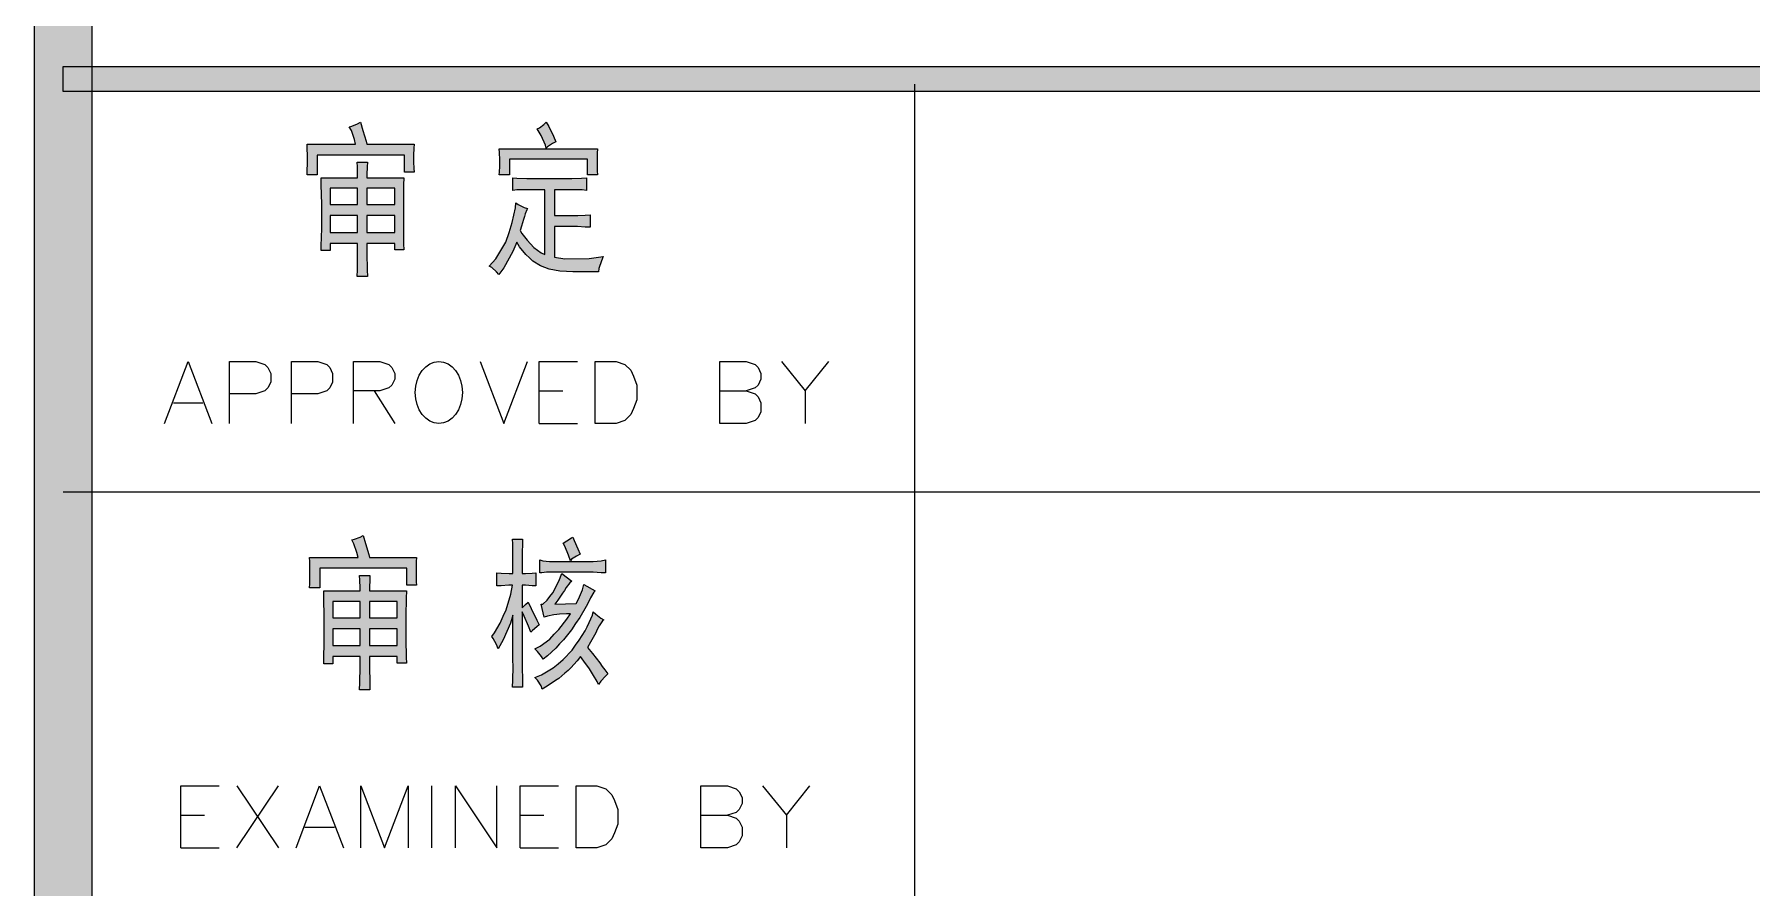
# Model space of a CAD drawing. Header units: millimetres. Extents: x 210 to 63265, y -7201 to 22496.
# Drawn here: x 60238 to 61728, y 489 to 1229 of the extents above; entities that cross this region are included whole.
import ezdxf

# ---------------------------------------------------------------- set-up
doc = ezdxf.new("R2010")
doc.units = ezdxf.units.MM

msp = doc.modelspace()

# ---------------------------------------------------------------- hatches: boundary and pattern name
h = msp.add_hatch(color=0)
h.dxf.hatch_style = 2
h.paths.add_polyline_path([(60288.1, -6701.3), (60238.2, -6701.3), (60238.2, 21996), (60288.1, 21996)])
h = msp.add_hatch(color=0)
h.dxf.hatch_style = 2
h.paths.add_polyline_path([(60263.2, 1179.8), (60263.2, 1201.5), (62765, 1201.5), (62765, 1179.8)])
h = msp.add_hatch(color=0)
h.dxf.hatch_style = 2
h.paths.add_polyline_path([(60521.3, 1153.2), (60523.3, 1146), (60526.2, 1136.5), (60526.7, 1134), (60567.7, 1134), (60567.5, 1130.6), (60567.3, 1124.4), (60567.3, 1121.7), (60567.3, 1118.8), (60567.5, 1112.9), (60567.7, 1109.7), (60559.3, 1109.7), (60559.3, 1124.4), (60483.6, 1124.4), (60483.6, 1107.5), (60474.8, 1107.5), (60475, 1110.9), (60475.2, 1117.4), (60475.2, 1120.4), (60475.2, 1123.8), (60475, 1130.6), (60474.8, 1134), (60517, 1134), (60516, 1138.1), (60513.3, 1145.8), (60511.5, 1149.2), (60513.8, 1149.8), (60518.7, 1151.7)])
h = msp.add_hatch(color=0)
h.dxf.hatch_style = 2
h.paths.add_polyline_path([(60674.5, 1147.4), (60676.4, 1148.3), (60680.2, 1151.2), (60682.2, 1153.2), (60684.5, 1149.4), (60688.6, 1141), (60690.6, 1136.2), (60687.7, 1134.6), (60683.4, 1131.7), (60682.2, 1130.6), (60681.8, 1133.1), (60677.9, 1141.5)])
h = msp.add_hatch(color=0)
h.paths.add_polyline_path([(60518.7, 1104.7), (60518.7, 1107.5), (60518.5, 1114.3), (60518.3, 1118.3), (60527.2, 1118.3), (60526.9, 1114.5), (60526.7, 1107.7), (60526.7, 1104.7), (60558.9, 1104.7), (60558.5, 1098.8), (60558.4, 1082.7), (60558.4, 1072.7), (60558.4, 1062.8), (60558.5, 1047.6), (60558.9, 1042.2), (60550.9, 1042.2), (60550.9, 1047.8), (60526.7, 1047.8), (60526.7, 1039.4), (60526.9, 1025.1), (60527.2, 1019.2), (60518.3, 1019.2), (60518.5, 1025.1), (60518.7, 1039.4), (60518.7, 1047.8), (60495, 1047.8), (60495, 1041.7), (60487, 1041.7), (60487.2, 1045.8), (60487.5, 1060.8), (60487.5, 1071.4), (60487.5, 1082.1), (60487.2, 1098.8), (60487, 1104.7)])
h.paths.add_polyline_path([(60550.9, 1057.4), (60550.9, 1072.1), (60526.7, 1072.1), (60526.7, 1057.4)])
h.paths.add_polyline_path([(60518.7, 1057.4), (60518.7, 1072.1), (60495, 1072.1), (60495, 1057.4)])
h.paths.add_polyline_path([(60550.9, 1081.6), (60550.9, 1095.7), (60526.7, 1095.7), (60526.7, 1081.6)])
h.paths.add_polyline_path([(60518.7, 1081.6), (60518.7, 1095.7), (60495, 1095.7), (60495, 1081.6)])
h = msp.add_hatch(color=0)
h.dxf.hatch_style = 2
h.paths.add_polyline_path([(60726.9, 1130.1), (60726.7, 1126.1), (60726.5, 1120.2), (60726.5, 1118.3), (60726.5, 1116.3), (60726.7, 1110.9), (60726.9, 1107.5), (60718.1, 1107.5), (60718.1, 1121), (60650.5, 1121), (60650.5, 1107.5), (60641.6, 1107.5), (60641.7, 1109.7), (60642.1, 1114.9), (60642.1, 1117.6), (60642.1, 1120.4), (60641.7, 1126.7), (60641.6, 1130.1)])
h = msp.add_hatch(color=0)
h.dxf.hatch_style = 2
h.paths.add_polyline_path([(60700.8, 1104.1), (60704.7, 1104.1), (60712.9, 1104.5), (60717.2, 1104.7), (60717.2, 1093.9), (60713.5, 1094.3), (60704.3, 1094.5), (60699, 1094.5), (60689.7, 1094.5), (60689.7, 1072.1), (60707.6, 1072.1), (60709.9, 1072.1), (60716.3, 1072.3), (60720.6, 1072.7), (60720.6, 1061.9), (60716.3, 1062.1), (60709.5, 1062.5), (60707, 1062.5), (60689.7, 1062.5), (60689.7, 1036), (60698.6, 1034.5), (60719.7, 1034.9), (60731.9, 1036.5), (60730.3, 1032.9), (60728.1, 1026.1), (60727.8, 1023.1), (60719.4, 1023.1), (60705.4, 1023.3), (60699.9, 1023.6), (60694.3, 1023.8), (60685, 1025.6), (60681.3, 1027), (60677.5, 1028.5), (60670.7, 1032.6), (60667.9, 1035.4), (60664.8, 1038.3), (60659.3, 1044.9), (60656.8, 1049), (60653.4, 1040.8), (60645.7, 1026.7), (60641.2, 1020.8), (60639.2, 1023.3), (60635.1, 1027), (60632.8, 1028.1), (60638.7, 1034.4), (60647.3, 1049), (60650.1, 1057.4), (60652.8, 1065.9), (60655.7, 1078.7), (60656, 1083.2), (60658, 1081.6), (60663.2, 1079.1), (60666.1, 1078.2), (60665.5, 1077.1), (60664.1, 1073.5), (60663.4, 1071.2), (60662.7, 1068.7), (60660.9, 1062.8), (60659.8, 1059.1), (60661.2, 1056.6), (60665.7, 1050.8), (60668.6, 1047.6), (60671.6, 1044.4), (60677.9, 1039.7), (60681.3, 1038.3), (60681.3, 1094.5), (60667.9, 1094.5), (60664.3, 1094.5), (60656.9, 1094.3), (60653.4, 1093.9), (60653.4, 1104.7), (60656.9, 1104.5), (60665.5, 1104.1), (60670.4, 1104.1)])
h = msp.add_hatch(color=0)
h.dxf.hatch_style = 2
h.paths.add_polyline_path([(60523.5, 794.5), (60525.6, 787.5), (60528.3, 777.8), (60528.9, 775.3), (60569.8, 775.3), (60569.6, 771.9), (60569.5, 765.9), (60569.5, 763), (60569.5, 760.1), (60569.6, 754.2), (60569.8, 751.2), (60561.4, 751.2), (60561.4, 765.9), (60485.9, 765.9), (60485.9, 748.9), (60477, 748.9), (60477.2, 752.3), (60477.3, 758.7), (60477.3, 761.9), (60477.3, 765.3), (60477.2, 771.9), (60477, 775.3), (60519.2, 775.3), (60518.1, 779.6), (60515.4, 787.1), (60513.6, 790.5), (60516, 791.1), (60521, 793)])
h = msp.add_hatch(color=0)
h.dxf.hatch_style = 2
h.paths.add_polyline_path([(60653.5, 773.7), (60653.5, 778.6), (60653.4, 787.1), (60653, 791.1), (60661.9, 791.1), (60661.8, 787.7), (60661.6, 779.1), (60661.6, 773.7), (60661.6, 761.4), (60664.3, 761.4), (60670.2, 761.6), (60673.4, 761.9), (60673.4, 750.6), (60670.2, 750.8), (60664.3, 751.2), (60661.6, 751.2), (60661.6, 731.5), (60661.9, 732), (60664.5, 734.5), (60666.6, 736.5), (60669.3, 731), (60674.1, 720.9), (60676.3, 716.8), (60674.1, 715), (60670.5, 712), (60669.1, 710.6), (60667, 715.8), (60663.2, 724.3), (60661.6, 728.1), (60661.6, 686.4), (60661.6, 680.5), (60661.8, 668.7), (60661.9, 662.8), (60653, 662.8), (60653.5, 668.9), (60653.7, 680.7), (60653.5, 686.4), (60653.5, 725.2), (60651.4, 718.4), (60645.1, 703.8), (60640.8, 695.9), (60639.2, 699.7), (60636.4, 705), (60635.3, 706.6), (60637.6, 709.9), (60642.4, 718.4), (60645.1, 724.2), (60647.6, 729.7), (60651.6, 743.3), (60653, 751.2), (60650, 751.2), (60643.2, 750.8), (60639.6, 750.6), (60639.6, 761.9), (60643.3, 761.6), (60650.3, 761.4), (60653.5, 761.4)])
h = msp.add_hatch(color=0)
h.dxf.hatch_style = 2
h.paths.add_polyline_path([(60705.4, 792.9), (60706.7, 790), (60709.9, 782.7), (60711.9, 778.2), (60708.6, 776.4), (60704.3, 773.7), (60703.3, 772.5), (60701.8, 777.3), (60698.6, 785), (60697, 787.7), (60700.2, 789.6), (60704.3, 792.3)])
h = msp.add_hatch(color=0)
h.dxf.hatch_style = 2
h.paths.add_polyline_path([(60678, 734.9), (60679.3, 734.9), (60683.1, 738.1), (60685.6, 741.3), (60688.1, 744.6), (60693.3, 754.6), (60695.8, 761.4), (60704.5, 754.6), (60702.9, 753.2), (60699.7, 749.2), (60698.1, 746.7), (60696.5, 744.2), (60692.4, 738.1), (60689.9, 734.9), (60708.5, 735.4), (60710.4, 739), (60713.8, 747.2), (60715.1, 751.7), (60724.9, 746.2), (60723.8, 745.3), (60720.8, 740.4), (60719, 736.5), (60717, 732.6), (60711.5, 723.3), (60707.9, 717.9), (60704.3, 712.5), (60697.4, 703.8), (60694, 700.2), (60690.8, 696.6), (60683.4, 690), (60679.7, 687), (60678.2, 689.3), (60674.7, 693.8), (60672.5, 695.9), (60677, 698.2), (60685.4, 704.5), (60689.3, 708.6), (60693.4, 712.7), (60700.4, 721.7), (60703.3, 726.3), (60699.9, 726.3), (60694, 726.1), (60691.5, 725.8), (60689, 725.6), (60683.4, 724.3), (60680.6, 723.6)])
h = msp.add_hatch(color=0)
h.dxf.hatch_style = 2
h.paths.add_polyline_path([(60684.3, 762.5), (60682.5, 762.5), (60678.6, 762.1), (60676.8, 761.9), (60676.8, 773.2), (60679.5, 772.5), (60685.2, 771.9), (60688.1, 771.9), (60719.7, 771.9), (60723.1, 771.9), (60730.1, 772.5), (60733.7, 773.2), (60733.7, 761.9), (60730.1, 762.1), (60723.1, 762.5), (60719.7, 762.5)])
h = msp.add_hatch(color=0)
h.paths.add_polyline_path([(60521, 746.2), (60521, 748.9), (60520.6, 755.7), (60520.4, 759.6), (60529.4, 759.6), (60529.2, 756), (60528.9, 749.2), (60528.9, 746.2), (60561.1, 746.2), (60560.9, 740.1), (60560.5, 724.2), (60560.5, 714), (60560.5, 704.1), (60560.9, 688.9), (60561.1, 683.6), (60553, 683.6), (60553, 689.3), (60528.9, 689.3), (60528.9, 680.7), (60529.2, 666.4), (60529.4, 660.5), (60520.4, 660.5), (60520.6, 666.4), (60521, 680.7), (60521, 689.3), (60497.2, 689.3), (60497.2, 683), (60489.3, 683), (60489.5, 687.3), (60489.7, 702.2), (60489.7, 712.9), (60489.7, 723.6), (60489.5, 740.1), (60489.3, 746.2)])
h.paths.add_polyline_path([(60553, 698.8), (60553, 713.4), (60528.9, 713.4), (60528.9, 698.8)])
h.paths.add_polyline_path([(60521, 698.8), (60521, 713.4), (60497.2, 713.4), (60497.2, 698.8)])
h.paths.add_polyline_path([(60553, 722.9), (60553, 737.1), (60528.9, 737.1), (60528.9, 722.9)])
h.paths.add_polyline_path([(60521, 722.9), (60521, 737.1), (60497.2, 737.1), (60497.2, 722.9)])
h = msp.add_hatch(color=0)
h.dxf.hatch_style = 2
h.paths.add_polyline_path([(60732.4, 721.3), (60731.2, 720.2), (60728.3, 715.9), (60726.7, 712.9), (60725.3, 709.9), (60720.8, 701.8), (60718.1, 697.2), (60722.4, 692), (60728.9, 683.9), (60731, 680.7), (60733.1, 677.7), (60735.7, 674.3), (60733.9, 672.3), (60729.9, 667.8), (60727.8, 665), (60726.5, 667.5), (60723.5, 672.8), (60721.7, 675.7), (60719.9, 678.6), (60715.1, 685.3), (60712.2, 689.3), (60709.2, 685.5), (60703.8, 679.4), (60701.3, 677.1), (60698.6, 674.8), (60693.3, 670.3), (60690.4, 668.4), (60687.5, 666.4), (60681.8, 662.8), (60678.8, 661), (60677.9, 663.9), (60674.7, 668.9), (60672.5, 671.2), (60678.2, 673.4), (60688.4, 679.4), (60692.7, 683), (60697.2, 686.6), (60704.9, 694.7), (60707.9, 699.1), (60711.1, 703.4), (60716.2, 711.5), (60717.9, 715), (60719.7, 718.8), (60722.4, 725.2), (60723.1, 728.1), (60725.3, 726.1), (60729.9, 722.7)])

# ---------------------------------------------------------------- linework, layer by layer
at = {"color": 0, "lineweight": 0}
for points in [[(60288.1, -6701.3), (60238.2, -6701.3), (60238.2, 21996), (60288.1, 21996)], [(60263.2, 1179.8), (60263.2, 1201.5), (62765, 1201.5), (62765, 1179.8)], [(60521.3, 1153.2), (60523.3, 1146), (60526.2, 1136.5), (60526.7, 1134), (60567.7, 1134), (60567.5, 1130.6), (60567.3, 1124.4), (60567.3, 1121.7), (60567.3, 1118.8), (60567.5, 1112.9), (60567.7, 1109.7), (60559.3, 1109.7), (60559.3, 1124.4), (60483.6, 1124.4), (60483.6, 1107.5), (60474.8, 1107.5), (60475, 1110.9), (60475.2, 1117.4), (60475.2, 1120.4), (60475.2, 1123.8), (60475, 1130.6), (60474.8, 1134), (60517, 1134), (60516, 1138.1), (60513.3, 1145.8), (60511.5, 1149.2), (60513.8, 1149.8), (60518.7, 1151.7)], [(60674.5, 1147.4), (60676.4, 1148.3), (60680.2, 1151.2), (60682.2, 1153.2), (60684.5, 1149.4), (60688.6, 1141), (60690.6, 1136.2), (60687.7, 1134.6), (60683.4, 1131.7), (60682.2, 1130.6), (60681.8, 1133.1), (60677.9, 1141.5)], [(60518.7, 1104.7), (60518.7, 1107.5), (60518.5, 1114.3), (60518.3, 1118.3), (60527.2, 1118.3), (60526.9, 1114.5), (60526.7, 1107.7), (60526.7, 1104.7), (60558.9, 1104.7), (60558.5, 1098.8), (60558.4, 1082.7), (60558.4, 1072.7), (60558.4, 1062.8), (60558.5, 1047.6), (60558.9, 1042.2), (60550.9, 1042.2), (60550.9, 1047.8), (60526.7, 1047.8), (60526.7, 1039.4), (60526.9, 1025.1), (60527.2, 1019.2), (60518.3, 1019.2), (60518.5, 1025.1), (60518.7, 1039.4), (60518.7, 1047.8), (60495, 1047.8), (60495, 1041.7), (60487, 1041.7), (60487.2, 1045.8), (60487.5, 1060.8), (60487.5, 1071.4), (60487.5, 1082.1), (60487.2, 1098.8), (60487, 1104.7)], [(60726.9, 1130.1), (60726.7, 1126.1), (60726.5, 1120.2), (60726.5, 1118.3), (60726.5, 1116.3), (60726.7, 1110.9), (60726.9, 1107.5), (60718.1, 1107.5), (60718.1, 1121), (60650.5, 1121), (60650.5, 1107.5), (60641.6, 1107.5), (60641.7, 1109.7), (60642.1, 1114.9), (60642.1, 1117.6), (60642.1, 1120.4), (60641.7, 1126.7), (60641.6, 1130.1)], [(60700.8, 1104.1), (60704.7, 1104.1), (60712.9, 1104.5), (60717.2, 1104.7), (60717.2, 1093.9), (60713.5, 1094.3), (60704.3, 1094.5), (60699, 1094.5), (60689.7, 1094.5), (60689.7, 1072.1), (60707.6, 1072.1), (60709.9, 1072.1), (60716.3, 1072.3), (60720.6, 1072.7), (60720.6, 1061.9), (60716.3, 1062.1), (60709.5, 1062.5), (60707, 1062.5), (60689.7, 1062.5), (60689.7, 1036), (60698.6, 1034.5), (60719.7, 1034.9), (60731.9, 1036.5), (60730.3, 1032.9), (60728.1, 1026.1), (60727.8, 1023.1), (60719.4, 1023.1), (60705.4, 1023.3), (60699.9, 1023.6), (60694.3, 1023.8), (60685, 1025.6), (60681.3, 1027), (60677.5, 1028.5), (60670.7, 1032.6), (60667.9, 1035.4), (60664.8, 1038.3), (60659.3, 1044.9), (60656.8, 1049), (60653.4, 1040.8), (60645.7, 1026.7), (60641.2, 1020.8), (60639.2, 1023.3), (60635.1, 1027), (60632.8, 1028.1), (60638.7, 1034.4), (60647.3, 1049), (60650.1, 1057.4), (60652.8, 1065.9), (60655.7, 1078.7), (60656, 1083.2), (60658, 1081.6), (60663.2, 1079.1), (60666.1, 1078.2), (60665.5, 1077.1), (60664.1, 1073.5), (60663.4, 1071.2), (60662.7, 1068.7), (60660.9, 1062.8), (60659.8, 1059.1), (60661.2, 1056.6), (60665.7, 1050.8), (60668.6, 1047.6), (60671.6, 1044.4), (60677.9, 1039.7), (60681.3, 1038.3), (60681.3, 1094.5), (60667.9, 1094.5), (60664.3, 1094.5), (60656.9, 1094.3), (60653.4, 1093.9), (60653.4, 1104.7), (60656.9, 1104.5), (60665.5, 1104.1), (60670.4, 1104.1)], [(60518.7, 1081.6), (60518.7, 1095.7), (60495, 1095.7), (60495, 1081.6)], [(60550.9, 1081.6), (60550.9, 1095.7), (60526.7, 1095.7), (60526.7, 1081.6)], [(60518.7, 1057.4), (60518.7, 1072.1), (60495, 1072.1), (60495, 1057.4)], [(60550.9, 1057.4), (60550.9, 1072.1), (60526.7, 1072.1), (60526.7, 1057.4)], [(60724.9, 891.6), (60724.9, 945.5), (60743, 945.5), (60750.5, 942.8), (60755.7, 937.8), (60758.2, 932.6), (60760.9, 924.9), (60760.9, 912.2), (60758.2, 904.5), (60755.7, 899.3), (60750.5, 894.1), (60743, 891.6)], [(60523.5, 794.5), (60525.6, 787.5), (60528.3, 777.8), (60528.9, 775.3), (60569.8, 775.3), (60569.6, 771.9), (60569.5, 765.9), (60569.5, 763), (60569.5, 760.1), (60569.6, 754.2), (60569.8, 751.2), (60561.4, 751.2), (60561.4, 765.9), (60485.9, 765.9), (60485.9, 748.9), (60477, 748.9), (60477.2, 752.3), (60477.3, 758.7), (60477.3, 761.9), (60477.3, 765.3), (60477.2, 771.9), (60477, 775.3), (60519.2, 775.3), (60518.1, 779.6), (60515.4, 787.1), (60513.6, 790.5), (60516, 791.1), (60521, 793)], [(60653.5, 773.7), (60653.5, 778.6), (60653.4, 787.1), (60653, 791.1), (60661.9, 791.1), (60661.8, 787.7), (60661.6, 779.1), (60661.6, 773.7), (60661.6, 761.4), (60664.3, 761.4), (60670.2, 761.6), (60673.4, 761.9), (60673.4, 750.6), (60670.2, 750.8), (60664.3, 751.2), (60661.6, 751.2), (60661.6, 731.5), (60661.9, 732), (60664.5, 734.5), (60666.6, 736.5), (60669.3, 731), (60674.1, 720.9), (60676.3, 716.8), (60674.1, 715), (60670.5, 712), (60669.1, 710.6), (60667, 715.8), (60663.2, 724.3), (60661.6, 728.1), (60661.6, 686.4), (60661.6, 680.5), (60661.8, 668.7), (60661.9, 662.8), (60653, 662.8), (60653.5, 668.9), (60653.7, 680.7), (60653.5, 686.4), (60653.5, 725.2), (60651.4, 718.4), (60645.1, 703.8), (60640.8, 695.9), (60639.2, 699.7), (60636.4, 705), (60635.3, 706.6), (60637.6, 709.9), (60642.4, 718.4), (60645.1, 724.2), (60647.6, 729.7), (60651.6, 743.3), (60653, 751.2), (60650, 751.2), (60643.2, 750.8), (60639.6, 750.6), (60639.6, 761.9), (60643.3, 761.6), (60650.3, 761.4), (60653.5, 761.4)], [(60705.4, 792.9), (60706.7, 790), (60709.9, 782.7), (60711.9, 778.2), (60708.6, 776.4), (60704.3, 773.7), (60703.3, 772.5), (60701.8, 777.3), (60698.6, 785), (60697, 787.7), (60700.2, 789.6), (60704.3, 792.3)], [(60678, 734.9), (60679.3, 734.9), (60683.1, 738.1), (60685.6, 741.3), (60688.1, 744.6), (60693.3, 754.6), (60695.8, 761.4), (60704.5, 754.6), (60702.9, 753.2), (60699.7, 749.2), (60698.1, 746.7), (60696.5, 744.2), (60692.4, 738.1), (60689.9, 734.9), (60708.5, 735.4), (60710.4, 739), (60713.8, 747.2), (60715.1, 751.7), (60724.9, 746.2), (60723.8, 745.3), (60720.8, 740.4), (60719, 736.5), (60717, 732.6), (60711.5, 723.3), (60707.9, 717.9), (60704.3, 712.5), (60697.4, 703.8), (60694, 700.2), (60690.8, 696.6), (60683.4, 690), (60679.7, 687), (60678.2, 689.3), (60674.7, 693.8), (60672.5, 695.9), (60677, 698.2), (60685.4, 704.5), (60689.3, 708.6), (60693.4, 712.7), (60700.4, 721.7), (60703.3, 726.3), (60699.9, 726.3), (60694, 726.1), (60691.5, 725.8), (60689, 725.6), (60683.4, 724.3), (60680.6, 723.6)], [(60684.3, 762.5), (60682.5, 762.5), (60678.6, 762.1), (60676.8, 761.9), (60676.8, 773.2), (60679.5, 772.5), (60685.2, 771.9), (60688.1, 771.9), (60719.7, 771.9), (60723.1, 771.9), (60730.1, 772.5), (60733.7, 773.2), (60733.7, 761.9), (60730.1, 762.1), (60723.1, 762.5), (60719.7, 762.5)], [(60521, 746.2), (60521, 748.9), (60520.6, 755.7), (60520.4, 759.6), (60529.4, 759.6), (60529.2, 756), (60528.9, 749.2), (60528.9, 746.2), (60561.1, 746.2), (60560.9, 740.1), (60560.5, 724.2), (60560.5, 714), (60560.5, 704.1), (60560.9, 688.9), (60561.1, 683.6), (60553, 683.6), (60553, 689.3), (60528.9, 689.3), (60528.9, 680.7), (60529.2, 666.4), (60529.4, 660.5), (60520.4, 660.5), (60520.6, 666.4), (60521, 680.7), (60521, 689.3), (60497.2, 689.3), (60497.2, 683), (60489.3, 683), (60489.5, 687.3), (60489.7, 702.2), (60489.7, 712.9), (60489.7, 723.6), (60489.5, 740.1), (60489.3, 746.2)], [(60521, 722.9), (60521, 737.1), (60497.2, 737.1), (60497.2, 722.9)], [(60553, 722.9), (60553, 737.1), (60528.9, 737.1), (60528.9, 722.9)], [(60732.4, 721.3), (60731.2, 720.2), (60728.3, 715.9), (60726.7, 712.9), (60725.3, 709.9), (60720.8, 701.8), (60718.1, 697.2), (60722.4, 692), (60728.9, 683.9), (60731, 680.7), (60733.1, 677.7), (60735.7, 674.3), (60733.9, 672.3), (60729.9, 667.8), (60727.8, 665), (60726.5, 667.5), (60723.5, 672.8), (60721.7, 675.7), (60719.9, 678.6), (60715.1, 685.3), (60712.2, 689.3), (60709.2, 685.5), (60703.8, 679.4), (60701.3, 677.1), (60698.6, 674.8), (60693.3, 670.3), (60690.4, 668.4), (60687.5, 666.4), (60681.8, 662.8), (60678.8, 661), (60677.9, 663.9), (60674.7, 668.9), (60672.5, 671.2), (60678.2, 673.4), (60688.4, 679.4), (60692.7, 683), (60697.2, 686.6), (60704.9, 694.7), (60707.9, 699.1), (60711.1, 703.4), (60716.2, 711.5), (60717.9, 715), (60719.7, 718.8), (60722.4, 725.2), (60723.1, 728.1), (60725.3, 726.1), (60729.9, 722.7)], [(60521, 698.8), (60521, 713.4), (60497.2, 713.4), (60497.2, 698.8)], [(60553, 698.8), (60553, 713.4), (60528.9, 713.4), (60528.9, 698.8)], [(60708.5, 523.3), (60708.5, 577.1), (60726.4, 577.1), (60734, 574.6), (60739.2, 569.4), (60741.7, 564.2), (60744.4, 556.5), (60744.4, 543.8), (60741.7, 536.2), (60739.2, 531), (60734, 526), (60726.4, 523.3)]]:
    msp.add_lwpolyline(points, close=True, dxfattribs=at)
for points in [[(61002.4, -1681.8), (61002.4, 1186.1)], [(60351.2, 891.6), (60371.6, 945.5), (60392.2, 891.6)], [(60407.6, 891.6), (60407.6, 945.5), (60430.5, 945.5), (60438.2, 942.8), (60440.8, 940.3), (60443.3, 935.1), (60443.3, 927.4), (60440.8, 922.4), (60438.2, 919.9), (60430.5, 917.2), (60407.6, 917.2)], [(60461.2, 891.6), (60461.2, 945.5), (60484.3, 945.5), (60492, 942.8), (60494.5, 940.3), (60497, 935.1), (60497, 927.4), (60494.5, 922.4), (60492, 919.9), (60484.3, 917.2), (60461.2, 917.2)], [(60515.1, 891.6), (60515.1, 945.5), (60538, 945.5), (60545.7, 942.8), (60548.4, 940.3), (60550.9, 935.1), (60550.9, 930.1), (60548.4, 924.9), (60545.7, 922.4), (60538, 919.9), (60515.1, 919.9)], [(60625.1, 945.5), (60645.7, 891.6), (60666.1, 945.5)], [(60676.3, 891.6), (60676.3, 945.5), (60709.5, 945.5)], [(60833, 891.6), (60833, 945.5), (60856, 945.5), (60863.7, 942.8), (60866.2, 940.3), (60868.7, 935.1), (60868.7, 930.1), (60866.2, 924.9), (60863.7, 922.4), (60856, 919.9)], [(60886.6, 945.5), (60907.2, 919.9), (60927.6, 945.5)], [(60358.9, 909.5), (60384.5, 909.5)], [(60533, 919.9), (60550.9, 891.6)], [(60676.3, 919.9), (60696.8, 919.9)], [(60833, 919.9), (60856, 919.9), (60863.7, 917.2), (60866.2, 914.7), (60868.7, 909.5), (60868.7, 901.8), (60866.2, 896.8), (60863.7, 894.1), (60856, 891.6), (60833, 891.6)], [(60907.2, 919.9), (60907.2, 891.6)], [(60676.3, 891.6), (60709.5, 891.6)], [(60263.2, 832.2), (62765, 832.2)], [(60365.3, 523.3), (60365.3, 577.1), (60398.6, 577.1)], [(60414, 523.3), (60450, 577.1)], [(60414, 577.1), (60450, 523.3)], [(60465.3, 523.3), (60485.7, 577.1), (60506.3, 523.3)], [(60521.5, 523.3), (60521.5, 577.1), (60542.1, 523.3), (60562.5, 577.1), (60562.5, 523.3)], [(60583.1, 523.3), (60583.1, 577.1)], [(60603.5, 523.3), (60603.5, 577.1), (60639.4, 523.3), (60639.4, 577.1)], [(60659.8, 523.3), (60659.8, 577.1), (60693.1, 577.1)], [(60816.5, 523.3), (60816.5, 577.1), (60839.6, 577.1), (60847.1, 574.6), (60849.8, 571.9), (60852.3, 566.9), (60852.3, 561.7), (60849.8, 556.5), (60847.1, 554), (60839.6, 551.5)], [(60870.2, 577.1), (60890.8, 551.5), (60911.1, 577.1)], [(60365.3, 551.5), (60385.9, 551.5)], [(60659.8, 551.5), (60680.4, 551.5)], [(60816.5, 551.5), (60839.6, 551.5), (60847.1, 549), (60849.8, 546.3), (60852.3, 541.3), (60852.3, 533.6), (60849.8, 528.5), (60847.1, 526), (60839.6, 523.3), (60816.5, 523.3)], [(60890.8, 551.5), (60890.8, 523.3)], [(60472.9, 541.3), (60498.6, 541.3)], [(60365.3, 523.3), (60398.6, 523.3)], [(60659.8, 523.3), (60693.1, 523.3)]]:
    msp.add_lwpolyline(points, dxfattribs=at)
msp.add_ellipse((60589.2, 918.5), major_axis=(0, 26.9), ratio=0.760797, start_param=0, end_param=6.283185, dxfattribs=at)

doc.saveas('drawing.dxf')
